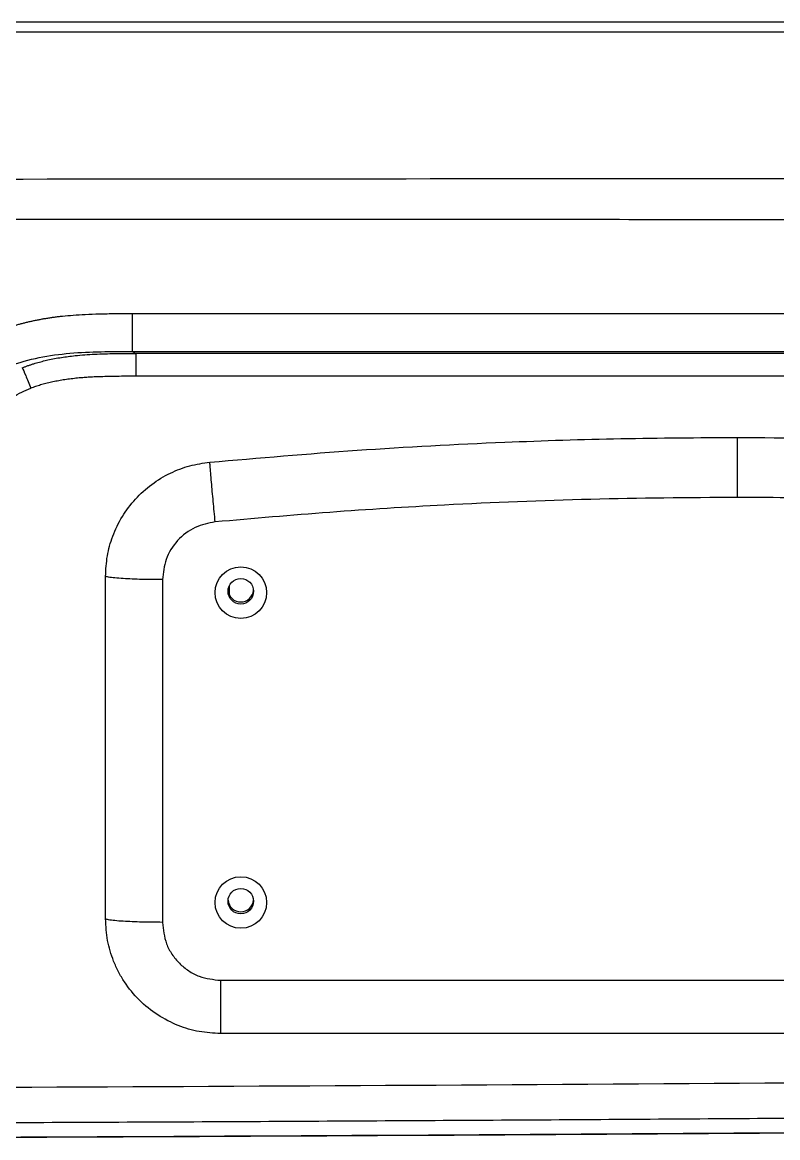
# Model space of a CAD drawing. Extents: x -54 to 18, y -18 to 89.
# Drawn here: x -10.37 to -5.51, y -2.24 to 4.93 of the extents above; entities that cross this region are included whole.
import ezdxf

# ---------------------------------------------------------------- set-up
doc = ezdxf.new("R2010")
doc.units = 0
doc.header["$MEASUREMENT"] = 0
doc.layers.add('GEOMETRY', color=2, linetype='Continuous', lineweight=25)

# ---------------------------------------------------------------- blocks, each defined once
blk = doc.blocks.new('2026 MINI-ASPIRE')
at = {"layer": 'GEOMETRY'}
for p, q in [((21.4266, -45.8194), (-23.9797, -45.8194)), ((8.2128, -47.6912), (16.0259, -47.6912)), ((8.2127, -47.9357), (8.2361, -47.9481)), ((8.2128, -47.9357), (16.0259, -47.9357)), ((16, -47.9481), (8.236, -47.9481)), ((16, -48.0949), (8.236, -48.0949)), ((8.0416, -51.5837), (8.0416, -49.3807)), ((8.4072, -49.4024), (8.4072, -51.6055)), ((8.8357, -49.444), (8.8354, -49.4969)), ((8.7812, -51.9781), (15.4199, -51.9781)), ((15.4199, -52.3205), (8.7812, -52.3205))]:
    blk.add_line(p, q, dxfattribs=at)
at = {"layer": 'GEOMETRY', "flags": 128}
blk.add_lwpolyline([(20.853, -45.8828), (-1.6159, -45.8828), (-16.1154, -45.8828), (-24.0848, -45.8828)], dxfattribs=at)
at = {"layer": 'GEOMETRY'}
for centre, radius in [((8.911, -49.4861), 0.1655), ((8.9105, -49.4772), 0.0819), ((8.911, -51.478), 0.1655), ((8.9105, -51.4694), 0.0819)]:
    blk.add_circle(centre, radius, dxfattribs=at)
for centre, start, end in [((8.9106, -49.4639), 184.81775, 355.18225), ((8.9106, -51.4561), 184.8174, 355.18261)]:
    blk.add_arc(centre, 0.082, start, end, dxfattribs=at)
for points in [[(17.0516, -46.8294), (13.7695, -46.825), (10.4873, -46.825), (7.2052, -46.8294)], [(17.3154, -52.5977), (13.8493, -52.6317), (10.3831, -52.6556), (6.9169, -52.6694)], [(17.3177, -52.9184), (13.826, -52.9524), (10.3343, -52.9761), (6.8426, -52.9898)]]:
    blk.add_open_spline(points, degree=3, dxfattribs=at)
for points, knots in [([(16.9498, -47.0872), (16.3069, -47.0874), (15.0211, -47.0879), (13.0925, -47.0882), (11.1639, -47.0882), (9.2355, -47.0879), (7.9498, -47.0874), (7.307, -47.0872)], [0, 0, 0, 0, 0.2000164, 0.4000245, 0.6000245, 0.8000163, 1, 1, 1, 1]), ([(7.3317, -47.8132), (7.3383, -47.8105), (7.3516, -47.805), (7.3718, -47.7972), (7.3923, -47.7896), (7.4131, -47.7824), (7.4343, -47.7754), (7.4558, -47.7687), (7.4776, -47.7623), (7.4998, -47.7562), (7.5223, -47.7504), (7.5451, -47.7449), (7.5683, -47.7396), (7.5918, -47.7346), (7.6156, -47.73), (7.6398, -47.7256), (7.6643, -47.7215), (7.6891, -47.7177), (7.7142, -47.7141), (7.7397, -47.7109), (7.7793, -47.7063), (7.8366, -47.7013), (7.9151, -47.6967), (8.0046, -47.6935), (8.105, -47.6915), (8.1756, -47.6913), (8.2128, -47.6912)], [0, 0, 0, 0, 0.023936, 0.048097, 0.072492, 0.097128, 0.122011, 0.14715, 0.172551, 0.198221, 0.224166, 0.250393, 0.276906, 0.303714, 0.33082, 0.35823, 0.385951, 0.413986, 0.442341, 0.471021, 0.50003, 0.575765, 0.663581, 0.763534, 0.875665, 1, 1, 1, 1]), ([(8.2128, -47.6912), (8.2128, -47.7201), (8.2128, -47.7486), (8.2128, -47.8019), (8.2128, -47.8267), (8.2128, -47.8704), (8.2128, -47.8892), (8.2128, -47.9189), (8.2128, -47.9297), (8.2128, -47.9357)], [0, 0, 0, 0, 0.25, 0.25, 0.5, 0.5, 0.75, 0.75, 1, 1, 1, 1]), ([(7.423, -48.0307), (7.485, -48.0063), (7.5494, -47.9883), (7.68, -47.9615), (7.7462, -47.9527), (7.8791, -47.9411), (7.9458, -47.9383), (8.0792, -47.9356), (8.146, -47.9357), (8.2128, -47.9357)], [0, 0, 0, 0, 0.25, 0.25, 0.5, 0.5, 0.75, 0.75, 1, 1, 1, 1]), ([(7.5065, -48.0403), (7.5125, -48.0379), (7.5246, -48.0332), (7.5429, -48.0266), (7.5612, -48.0203), (7.5795, -48.0144), (7.5978, -48.0089), (7.6161, -48.0038), (7.6343, -47.999), (7.6525, -47.9945), (7.6933, -47.985), (7.7575, -47.973), (7.8578, -47.9601), (7.9729, -47.9518), (8.1032, -47.9482), (8.1915, -47.9482), (8.2361, -47.9481)], [0, 0, 0, 0, 0.026457, 0.052765, 0.078923, 0.104927, 0.130774, 0.15646, 0.181978, 0.207324, 0.232492, 0.351909, 0.471868, 0.642513, 0.819109, 1, 1, 1, 1]), ([(8.236, -47.9481), (8.236, -47.9555), (8.236, -47.9741), (8.236, -48.0261), (8.236, -48.0595), (8.236, -48.0949)], [0, 0, 0, 0, 0.5, 0.5, 1, 1, 1, 1]), ([(7.5065, -48.0403), (7.5111, -48.0496), (7.5188, -48.0673), (7.5379, -48.1136), (7.5493, -48.1421), (7.5609, -48.1722)], [0, 0, 0, 0, 0.5, 0.5, 1, 1, 1, 1]), ([(8.236, -48.0949), (8.215, -48.095), (8.1746, -48.095), (8.1163, -48.0956), (8.0628, -48.0965), (8.014, -48.0978), (7.97, -48.0994), (7.9307, -48.1014), (7.8916, -48.1041), (7.8518, -48.1078), (7.8101, -48.1127), (7.77, -48.1185), (7.7314, -48.1251), (7.6943, -48.1327), (7.6587, -48.1411), (7.6247, -48.1505), (7.5921, -48.1606), (7.5712, -48.1684), (7.5609, -48.1722)], [0, 0, 0, 0, 0.092206, 0.177475, 0.255811, 0.327221, 0.391712, 0.449294, 0.499981, 0.563454, 0.624838, 0.684173, 0.741503, 0.796877, 0.850351, 0.901983, 0.951841, 1, 1, 1, 1]), ([(7.3471, -48.3058), (7.3772, -48.2761), (7.4109, -48.2501), (7.483, -48.2057), (7.5214, -48.1873), (7.5609, -48.1722)], [0, 0, 0, 0, 0.5, 0.5, 1, 1, 1, 1]), ([(8.7116, -48.6472), (9.027, -48.6199), (9.6581, -48.5652), (10.5393, -48.5188), (11.3536, -48.4923), (11.8515, -48.4894), (12.1006, -48.488)], [0, 0, 0, 0, 0.279905, 0.559858, 0.779887, 1, 1, 1, 1]), ([(12.1006, -48.488), (12.1006, -48.498), (12.1006, -48.5184), (12.1006, -48.5876), (12.1006, -48.6712), (12.1006, -48.7692), (12.1006, -48.839), (12.1006, -48.8739)], [0, 0, 0, 0, 0.184619, 0.373982, 0.561855, 0.780815, 1, 1, 1, 1]), ([(12.1006, -48.488), (12.4175, -48.4903), (13.0512, -48.4951), (13.9332, -48.5317), (14.7461, -48.5818), (15.2418, -48.6256), (15.4897, -48.6475)], [0, 0, 0, 0, 0.28013, 0.560132, 0.780079, 1, 1, 1, 1]), ([(8.0416, -49.3807), (8.0438, -49.337), (8.0482, -49.2495), (8.0855, -49.1194), (8.1454, -48.9949), (8.2309, -48.882), (8.3358, -48.7865), (8.4546, -48.7154), (8.581, -48.6662), (8.668, -48.6535), (8.7116, -48.6472)], [0, 0, 0, 0, 0.120601, 0.24121, 0.370597, 0.5, 0.629387, 0.75879, 0.879391, 1, 1, 1, 1]), ([(8.746, -49.0315), (8.7418, -48.9872), (8.7335, -48.8986), (8.7236, -48.7906), (8.7171, -48.7168), (8.713, -48.6686), (8.712, -48.6543), (8.7116, -48.6472)], [0, 0, 0, 0, 0.278613, 0.557529, 0.706802, 0.854732, 1, 1, 1, 1]), ([(12.1006, -48.8739), (11.7869, -48.8762), (11.1596, -48.8809), (10.2867, -48.917), (9.482, -48.9665), (8.9913, -49.0098), (8.746, -49.0315)], [0, 0, 0, 0, 0.280126, 0.560127, 0.780075, 1, 1, 1, 1]), ([(15.4552, -49.0318), (15.1429, -49.0047), (14.5183, -48.9505), (13.646, -48.9045), (12.84, -48.8783), (12.3471, -48.8753), (12.1006, -48.8739)], [0, 0, 0, 0, 0.279901, 0.559853, 0.779884, 1, 1, 1, 1]), ([(8.746, -49.0315), (8.7022, -49.0403), (8.6114, -49.0584), (8.4984, -49.1461), (8.4214, -49.2665), (8.4118, -49.3582), (8.4072, -49.4024)], [0, 0, 0, 0, 0.241287, 0.5, 0.758713, 1, 1, 1, 1]), ([(8.4072, -49.4024), (8.3628, -49.4021), (8.2741, -49.4015), (8.1696, -49.3972), (8.1005, -49.3918), (8.057, -49.3868), (8.0467, -49.3827), (8.0416, -49.3807)], [0, 0, 0, 0, 0.278613, 0.557529, 0.706802, 0.854732, 1, 1, 1, 1]), ([(8.4072, -51.6055), (8.3628, -51.6052), (8.2741, -51.6046), (8.1696, -51.6002), (8.1005, -51.5949), (8.057, -51.5898), (8.0467, -51.5857), (8.0416, -51.5837)], [0, 0, 0, 0, 0.278613, 0.557529, 0.706802, 0.854732, 1, 1, 1, 1]), ([(8.7812, -52.3205), (8.7347, -52.318), (8.6418, -52.3131), (8.5042, -52.2716), (8.3731, -52.2039), (8.255, -52.1088), (8.1746, -52.0107), (8.1237, -51.9241), (8.0838, -51.8362), (8.049, -51.7226), (8.044, -51.63), (8.0416, -51.5837)], [0, 0, 0, 0, 0.119988, 0.239984, 0.368296, 0.499879, 0.629855, 0.694589, 0.760016, 0.880004, 1, 1, 1, 1]), ([(8.4072, -51.6055), (8.4122, -51.6523), (8.4199, -51.7247), (8.4665, -51.8115), (8.5148, -51.8708), (8.5744, -51.919), (8.6615, -51.9654), (8.7342, -51.9731), (8.7812, -51.9781)], [0, 0, 0, 0, 0.239443, 0.369672, 0.5, 0.630227, 0.760557, 1, 1, 1, 1]), ([(8.7812, -51.9781), (8.7812, -52.0219), (8.7812, -52.1097), (8.7812, -52.2095), (8.7812, -52.2729), (8.7812, -52.3112), (8.7812, -52.3174), (8.7812, -52.3205)], [0, 0, 0, 0, 0.278613, 0.557529, 0.706802, 0.854732, 1, 1, 1, 1]), ([(18.0629, -52.8175), (17.7848, -52.8203), (17.228, -52.8259), (16.3918, -52.8338), (15.5534, -52.8414), (14.7128, -52.8487), (13.8702, -52.8555), (13.0254, -52.862), (12.1785, -52.868), (11.3294, -52.8737), (10.4782, -52.879), (9.6249, -52.8839), (8.7694, -52.8884), (7.9118, -52.8924), (7.0521, -52.8961), (6.4782, -52.8983), (6.1909, -52.8993)], [0, 0, 0, 0, 0.070262, 0.140704, 0.211325, 0.282125, 0.353105, 0.424264, 0.495603, 0.567121, 0.638819, 0.710696, 0.782753, 0.854989, 0.927405, 1, 1, 1, 1]), ([(6.8463, -52.99), (8.5908, -52.9819), (12.08, -52.9657), (15.5691, -52.9343), (17.3136, -52.9186)], [0, 0, 0, 0, 0.500001, 1, 1, 1, 1])]:
    blk.add_open_spline(points, degree=3, knots=knots, dxfattribs=at)

msp = doc.modelspace()

# ---------------------------------------------------------------- block references
msp.add_blockref('2026 MINI-ASPIRE', (-17.8759, 50.7518))

doc.saveas('drawing.dxf')
